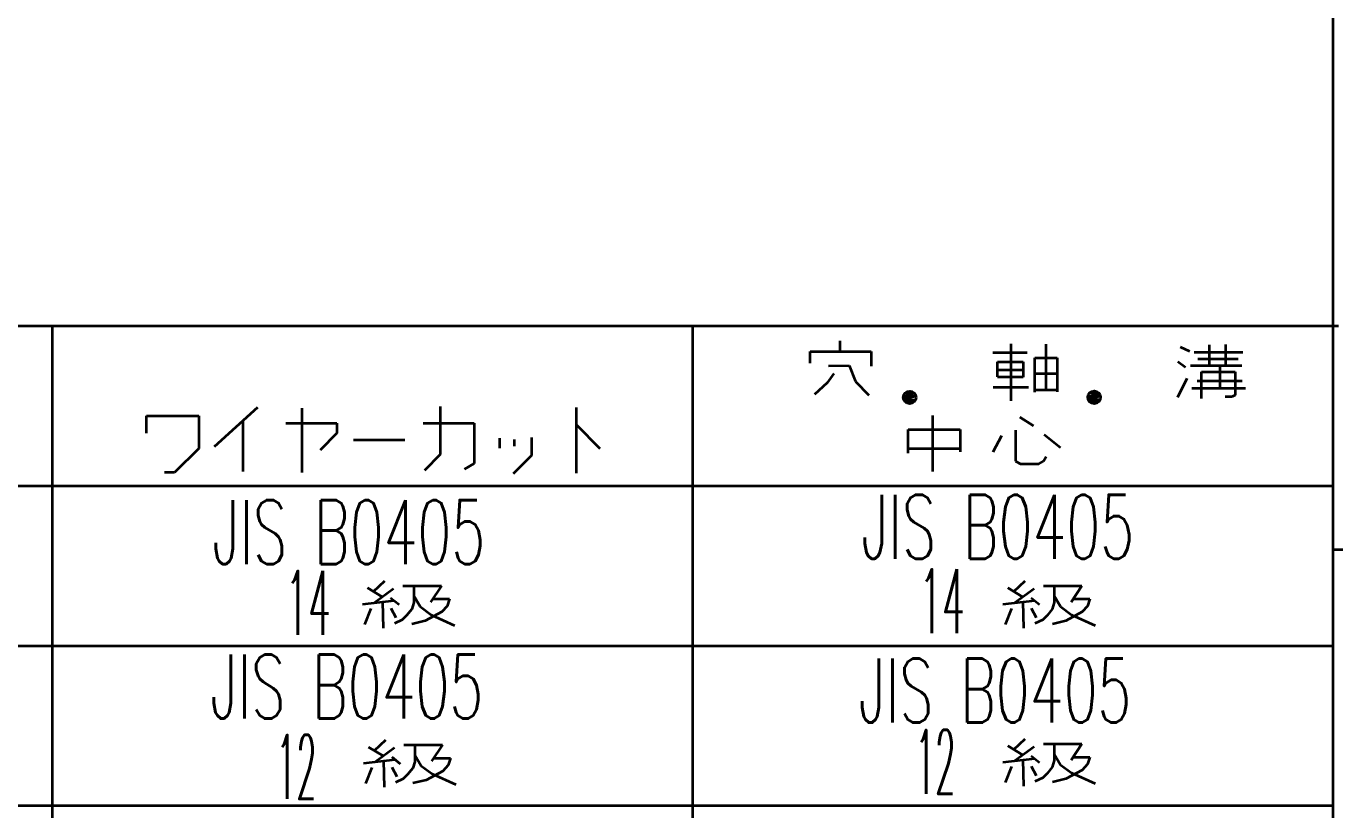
# Model space of a CAD drawing. Header units: millimetres. Extents: x 1333 to 104182, y -63725 to -5704.
# Drawn here: x 47348.4 to 47389.27, y -63700.29 to -63675.8 of the extents above; entities that cross this region are included whole.
import ezdxf
from ezdxf.enums import TextEntityAlignment as Align

# ---------------------------------------------------------------- set-up
doc = ezdxf.new("R2010")
doc.units = ezdxf.units.MM
doc.header["$LTSCALE"] = 0.5
doc.styles.get("Standard").update_dxf_attribs({"font": 'simplex.shx'})

msp = doc.modelspace()

# ---------------------------------------------------------------- linework, layer by layer
at = {"color": 7, "lineweight": 35}
for p, q in [((47389.214, -63561.16), (47389.214, -63686.304)), ((47389.214, -63561.16), (47389.214, -63686.304)), ((47269.214, -63685.16), (47389.392, -63685.16)), ((47269.214, -63685.16), (47389.392, -63685.16)), ((47349.214, -63685.16), (47349.214, -63705.16)), ((47349.214, -63685.16), (47349.214, -63705.16)), ((47369.214, -63685.16), (47369.214, -63710.16)), ((47369.214, -63685.16), (47369.214, -63710.16)), ((47389.214, -63686.304), (47389.214, -63715.16)), ((47389.214, -63686.304), (47389.214, -63715.16)), ((47269.214, -63690.16), (47389.214, -63690.16)), ((47269.214, -63690.16), (47389.214, -63690.16)), ((47416.214, -63692.16), (47389.214, -63692.16)), ((47416.214, -63692.16), (47389.214, -63692.16)), ((47309.214, -63695.16), (47389.214, -63695.16)), ((47309.214, -63695.16), (47389.214, -63695.16)), ((47389.214, -63700.16), (47329.214, -63700.16)), ((47389.214, -63700.16), (47329.214, -63700.16))]:
    msp.add_line(p, q, dxfattribs=at)
at = {"color": 7, "lineweight": 35, "ltscale": 0.008194}
msp.add_line((47373.811, -63685.636), (47373.811, -63685.963), dxfattribs=at)
msp.add_line((47373.811, -63685.636), (47373.811, -63685.963), dxfattribs=at)
at = {"color": 7, "lineweight": 35, "ltscale": 0.044495}
msp.add_line((47379.155, -63685.732), (47379.155, -63687.512), dxfattribs=at)
msp.add_line((47379.155, -63685.732), (47379.155, -63687.512), dxfattribs=at)
at = {"color": 7, "lineweight": 35, "ltscale": 0.035538}
msp.add_line((47380.246, -63685.736), (47380.246, -63687.157), dxfattribs=at)
msp.add_line((47380.246, -63685.736), (47380.246, -63687.157), dxfattribs=at)
at = {"color": 7, "lineweight": 35, "ltscale": 0.016248}
msp.add_line((47385.349, -63685.758), (47385.349, -63686.408), dxfattribs=at)
msp.add_line((47385.349, -63685.758), (47385.349, -63686.408), dxfattribs=at)
at = {"color": 7, "lineweight": 35, "ltscale": 0.016525}
msp.add_line((47385.861, -63685.747), (47385.861, -63686.408), dxfattribs=at)
msp.add_line((47385.861, -63685.747), (47385.861, -63686.408), dxfattribs=at)
at = {"color": 7, "lineweight": 35, "ltscale": 0.047644}
msp.add_line((47372.886, -63685.963), (47374.792, -63685.963), dxfattribs=at)
msp.add_line((47372.886, -63685.963), (47374.792, -63685.963), dxfattribs=at)
at = {"color": 7, "lineweight": 35, "ltscale": 0.009323}
msp.add_line((47372.886, -63686.336), (47372.886, -63685.963), dxfattribs=at)
msp.add_line((47372.886, -63686.336), (47372.886, -63685.963), dxfattribs=at)
at = {"color": 7, "lineweight": 35, "ltscale": 0.011584}
msp.add_line((47374.792, -63685.963), (47374.792, -63686.427), dxfattribs=at)
msp.add_line((47374.792, -63685.963), (47374.792, -63686.427), dxfattribs=at)
at = {"color": 7, "lineweight": 35, "ltscale": 0.026721}
msp.add_line((47378.591, -63685.998), (47379.66, -63685.998), dxfattribs=at)
msp.add_line((47378.591, -63685.998), (47379.66, -63685.998), dxfattribs=at)
at = {"color": 7, "lineweight": 35, "ltscale": 0.017505}
for p, q in [((47379.9, -63686.16), (47380.6, -63686.16)), ((47379.9, -63686.16), (47380.6, -63686.16)), ((47379.9, -63686.651), (47380.6, -63686.651)), ((47379.9, -63686.651), (47380.6, -63686.651)), ((47379.9, -63687.161), (47380.6, -63687.161)), ((47379.9, -63687.161), (47380.6, -63687.161))]:
    msp.add_line(p, q, dxfattribs=at)
at = {"color": 7, "lineweight": 35, "ltscale": 0.027048}
msp.add_line((47379.9, -63687.242), (47379.9, -63686.16), dxfattribs=at)
msp.add_line((47379.9, -63687.242), (47379.9, -63686.16), dxfattribs=at)
at = {"color": 7, "lineweight": 35, "ltscale": 0.026678}
msp.add_line((47380.6, -63686.16), (47380.6, -63687.227), dxfattribs=at)
msp.add_line((47380.6, -63686.16), (47380.6, -63687.227), dxfattribs=at)
at = {"color": 7, "lineweight": 35, "ltscale": 0.007961}
msp.add_line((47384.443, -63685.824), (47384.734, -63685.953), dxfattribs=at)
msp.add_line((47384.443, -63685.824), (47384.734, -63685.953), dxfattribs=at)
at = {"color": 7, "lineweight": 35, "ltscale": 0.038135}
msp.add_line((47384.877, -63685.987), (47386.402, -63685.987), dxfattribs=at)
msp.add_line((47384.877, -63685.987), (47386.402, -63685.987), dxfattribs=at)
at = {"color": 7, "lineweight": 35, "ltscale": 0.031494}
msp.add_line((47384.991, -63686.197), (47386.251, -63686.197), dxfattribs=at)
msp.add_line((47384.991, -63686.197), (47386.251, -63686.197), dxfattribs=at)
at = {"color": 7, "lineweight": 35, "ltscale": 0.016067}
msp.add_line((47373.462, -63686.415), (47374.104, -63686.404), dxfattribs=at)
msp.add_line((47373.462, -63686.415), (47374.104, -63686.404), dxfattribs=at)
at = {"color": 7, "lineweight": 35, "ltscale": 0.01343}
msp.add_line((47374.104, -63686.404), (47374.307, -63686.902), dxfattribs=at)
msp.add_line((47374.104, -63686.404), (47374.307, -63686.902), dxfattribs=at)
at = {"color": 7, "lineweight": 35, "ltscale": 0.020081}
for p, q in [((47378.739, -63686.286), (47379.542, -63686.286)), ((47378.739, -63686.286), (47379.542, -63686.286)), ((47378.739, -63686.544), (47379.542, -63686.544)), ((47378.739, -63686.544), (47379.542, -63686.544)), ((47379.542, -63686.773), (47378.739, -63686.773)), ((47379.542, -63686.773), (47378.739, -63686.773))]:
    msp.add_line(p, q, dxfattribs=at)
at = {"color": 7, "lineweight": 35, "ltscale": 0.011816}
msp.add_line((47378.739, -63686.758), (47378.739, -63686.286), dxfattribs=at)
msp.add_line((47378.739, -63686.758), (47378.739, -63686.286), dxfattribs=at)
at = {"color": 7, "lineweight": 35, "ltscale": 0.012186}
msp.add_line((47379.542, -63686.286), (47379.542, -63686.773), dxfattribs=at)
msp.add_line((47379.542, -63686.286), (47379.542, -63686.773), dxfattribs=at)
at = {"color": 7, "lineweight": 35, "ltscale": 0.007469}
msp.add_line((47384.365, -63686.282), (47384.608, -63686.455), dxfattribs=at)
msp.add_line((47384.365, -63686.282), (47384.608, -63686.455), dxfattribs=at)
at = {"color": 7, "lineweight": 35, "ltscale": 0.03988}
msp.add_line((47384.77, -63686.408), (47386.365, -63686.408), dxfattribs=at)
msp.add_line((47384.77, -63686.408), (47386.365, -63686.408), dxfattribs=at)
at = {"color": 7, "lineweight": 35, "ltscale": 0.02616}
msp.add_line((47385.113, -63686.607), (47386.159, -63686.607), dxfattribs=at)
msp.add_line((47385.113, -63686.607), (47386.159, -63686.607), dxfattribs=at)
at = {"color": 7, "lineweight": 35, "ltscale": 0.02077}
msp.add_line((47385.113, -63687.438), (47385.113, -63686.607), dxfattribs=at)
msp.add_line((47385.113, -63687.438), (47385.113, -63686.607), dxfattribs=at)
at = {"color": 7, "lineweight": 35, "ltscale": 0.017722}
msp.add_line((47385.68, -63686.408), (47385.68, -63687.116), dxfattribs=at)
msp.add_line((47385.68, -63686.408), (47385.68, -63687.116), dxfattribs=at)
at = {"color": 7, "lineweight": 35, "ltscale": 0.018094}
msp.add_line((47386.159, -63686.607), (47386.159, -63687.331), dxfattribs=at)
msp.add_line((47386.159, -63686.607), (47386.159, -63687.331), dxfattribs=at)
at = {"color": 7, "lineweight": 35, "ltscale": 0.01339}
msp.add_line((47373.417, -63686.947), (47373.022, -63687.308), dxfattribs=at)
msp.add_line((47373.417, -63686.947), (47373.022, -63687.308), dxfattribs=at)
at = {"color": 7, "lineweight": 35, "ltscale": 0.009085}
msp.add_line((47373.63, -63686.653), (47373.417, -63686.947), dxfattribs=at)
msp.add_line((47373.63, -63686.653), (47373.417, -63686.947), dxfattribs=at)
at = {"color": 7, "lineweight": 35, "ltscale": 0.014779}
msp.add_line((47374.307, -63686.902), (47374.714, -63687.331), dxfattribs=at)
msp.add_line((47374.307, -63686.902), (47374.714, -63687.331), dxfattribs=at)
at = {"color": 7, "lineweight": 35, "ltscale": 0.016422}
msp.add_line((47384.369, -63687.393), (47384.656, -63686.803), dxfattribs=at)
msp.add_line((47384.369, -63687.393), (47384.656, -63686.803), dxfattribs=at)
at = {"color": 7, "lineweight": 35, "ltscale": 0.034998}
msp.add_line((47384.977, -63686.88), (47386.377, -63686.88), dxfattribs=at)
msp.add_line((47384.977, -63686.88), (47386.377, -63686.88), dxfattribs=at)
at = {"color": 7, "lineweight": 35, "ltscale": 0.009827}
for p, q in [((47375.798, -63687.365), (47376.191, -63687.364)), ((47376.191, -63687.364), (47375.798, -63687.365)), ((47375.798, -63687.365), (47376.191, -63687.364)), ((47376.191, -63687.364), (47375.798, -63687.365)), ((47381.56, -63687.359), (47381.953, -63687.359)), ((47381.953, -63687.359), (47381.56, -63687.359)), ((47381.56, -63687.359), (47381.953, -63687.359)), ((47381.953, -63687.359), (47381.56, -63687.359))]:
    msp.add_line(p, q, dxfattribs=at)
at = {"color": 7, "lineweight": 35, "ltscale": 0.009973}
for p, q in [((47376.191, -63687.364), (47375.807, -63687.471)), ((47376.191, -63687.364), (47375.807, -63687.471)), ((47381.953, -63687.359), (47381.569, -63687.466)), ((47381.953, -63687.359), (47381.569, -63687.466))]:
    msp.add_line(p, q, dxfattribs=at)
at = {"color": 7, "lineweight": 35, "ltscale": 0.008787}
msp.add_line((47375.856, -63687.258), (47376.191, -63687.364), dxfattribs=at)
msp.add_line((47375.856, -63687.258), (47376.191, -63687.364), dxfattribs=at)
at = {"color": 7, "lineweight": 35, "ltscale": 0.007298}
msp.add_line((47376.148, -63687.274), (47375.856, -63687.258), dxfattribs=at)
msp.add_line((47376.148, -63687.274), (47375.856, -63687.258), dxfattribs=at)
at = {"color": 7, "lineweight": 35, "ltscale": 0.004215}
for p, q in [((47375.995, -63687.202), (47376.148, -63687.274)), ((47375.995, -63687.202), (47376.148, -63687.274)), ((47381.757, -63687.197), (47381.91, -63687.268)), ((47381.757, -63687.197), (47381.91, -63687.268))]:
    msp.add_line(p, q, dxfattribs=at)
at = {"color": 7, "lineweight": 35, "ltscale": 0.027539}
msp.add_line((47378.603, -63687.083), (47379.704, -63687.083), dxfattribs=at)
msp.add_line((47378.603, -63687.083), (47379.704, -63687.083), dxfattribs=at)
at = {"color": 7, "lineweight": 35, "ltscale": 0.008776}
msp.add_line((47381.619, -63687.252), (47381.953, -63687.359), dxfattribs=at)
msp.add_line((47381.619, -63687.252), (47381.953, -63687.359), dxfattribs=at)
at = {"color": 7, "lineweight": 35, "ltscale": 0.007286}
msp.add_line((47381.91, -63687.268), (47381.619, -63687.252), dxfattribs=at)
msp.add_line((47381.91, -63687.268), (47381.619, -63687.252), dxfattribs=at)
at = {"color": 7, "lineweight": 35, "ltscale": 0.041724}
msp.add_line((47384.811, -63687.116), (47386.48, -63687.116), dxfattribs=at)
msp.add_line((47384.811, -63687.116), (47386.48, -63687.116), dxfattribs=at)
at = {"color": 7, "lineweight": 35, "ltscale": 0.005164}
msp.add_line((47386.06, -63687.388), (47385.853, -63687.388), dxfattribs=at)
msp.add_line((47386.06, -63687.388), (47385.853, -63687.388), dxfattribs=at)
at = {"color": 7, "lineweight": 35, "ltscale": 0.002874}
msp.add_line((47386.159, -63687.331), (47386.06, -63687.388), dxfattribs=at)
msp.add_line((47386.159, -63687.331), (47386.06, -63687.388), dxfattribs=at)
at = {"color": 7, "lineweight": 35, "ltscale": 0.045755}
msp.add_line((47354.285, -63688.94), (47355.638, -63687.708), dxfattribs=at)
msp.add_line((47354.285, -63688.94), (47355.638, -63687.708), dxfattribs=at)
at = {"color": 7, "lineweight": 35, "ltscale": 0.050012}
msp.add_line((47357.014, -63687.742), (47357.014, -63689.743), dxfattribs=at)
msp.add_line((47357.014, -63687.742), (47357.014, -63689.743), dxfattribs=at)
at = {"color": 7, "lineweight": 35, "ltscale": 0.037579}
msp.add_line((47361.333, -63687.686), (47361.333, -63689.189), dxfattribs=at)
msp.add_line((47361.333, -63687.686), (47361.333, -63689.189), dxfattribs=at)
at = {"color": 7, "lineweight": 35, "ltscale": 0.051141}
msp.add_line((47365.573, -63687.72), (47365.573, -63689.765), dxfattribs=at)
msp.add_line((47365.573, -63687.72), (47365.573, -63689.765), dxfattribs=at)
at = {"color": 7, "lineweight": 35, "ltscale": 0.009339}
for p, q in [((47375.807, -63687.471), (47376.18, -63687.477)), ((47375.807, -63687.471), (47376.18, -63687.477)), ((47381.569, -63687.466), (47381.943, -63687.471)), ((47381.569, -63687.466), (47381.943, -63687.471))]:
    msp.add_line(p, q, dxfattribs=at)
at = {"color": 7, "lineweight": 35, "ltscale": 0.008292}
msp.add_line((47376.18, -63687.477), (47375.856, -63687.547), dxfattribs=at)
msp.add_line((47376.18, -63687.477), (47375.856, -63687.547), dxfattribs=at)
at = {"color": 7, "lineweight": 35, "ltscale": 0.006446}
for p, q in [((47375.856, -63687.547), (47376.113, -63687.563)), ((47375.856, -63687.547), (47376.113, -63687.563)), ((47381.618, -63687.541), (47381.876, -63687.558)), ((47381.618, -63687.541), (47381.876, -63687.558))]:
    msp.add_line(p, q, dxfattribs=at)
at = {"color": 7, "lineweight": 35, "ltscale": 0.008293}
for p, q in [((47381.943, -63687.471), (47381.618, -63687.541)), ((47381.943, -63687.471), (47381.618, -63687.541)), ((47359.821, -63698.956), (47359.977, -63699.248)), ((47359.821, -63698.956), (47359.977, -63699.248)), ((47379.793, -63698.923), (47379.949, -63699.216)), ((47379.793, -63698.923), (47379.949, -63699.216))]:
    msp.add_line(p, q, dxfattribs=at)
at = {"color": 7, "lineweight": 35, "ltscale": 0.040674}
msp.add_line((47352.162, -63687.98), (47353.789, -63687.98), dxfattribs=at)
msp.add_line((47352.162, -63687.98), (47353.789, -63687.98), dxfattribs=at)
at = {"color": 7, "lineweight": 35, "ltscale": 0.013446}
msp.add_line((47352.162, -63688.517), (47352.162, -63687.98), dxfattribs=at)
msp.add_line((47352.162, -63688.517), (47352.162, -63687.98), dxfattribs=at)
at = {"color": 7, "lineweight": 35, "ltscale": 0.02543}
msp.add_line((47353.789, -63687.98), (47353.789, -63688.997), dxfattribs=at)
msp.add_line((47353.789, -63687.98), (47353.789, -63688.997), dxfattribs=at)
at = {"color": 7, "lineweight": 35, "ltscale": 0.0397}
msp.add_line((47355.172, -63688.132), (47355.172, -63689.72), dxfattribs=at)
msp.add_line((47355.172, -63688.132), (47355.172, -63689.72), dxfattribs=at)
at = {"color": 7, "lineweight": 35, "ltscale": 0.040039}
for p, q in [((47356.506, -63688.206), (47358.108, -63688.206)), ((47356.506, -63688.206), (47358.108, -63688.206)), ((47358.627, -63688.726), (47360.228, -63688.726)), ((47358.627, -63688.726), (47360.228, -63688.726))]:
    msp.add_line(p, q, dxfattribs=at)
at = {"color": 7, "lineweight": 35, "ltscale": 0.007913}
msp.add_line((47358.108, -63688.206), (47358.108, -63688.522), dxfattribs=at)
msp.add_line((47358.108, -63688.206), (47358.108, -63688.522), dxfattribs=at)
at = {"color": 7, "lineweight": 35, "ltscale": 0.039746}
msp.add_line((47360.803, -63688.206), (47362.393, -63688.206), dxfattribs=at)
msp.add_line((47360.803, -63688.206), (47362.393, -63688.206), dxfattribs=at)
at = {"color": 7, "lineweight": 35, "ltscale": 0.031647}
msp.add_line((47362.393, -63688.206), (47362.393, -63689.471), dxfattribs=at)
msp.add_line((47362.393, -63688.206), (47362.393, -63689.471), dxfattribs=at)
at = {"color": 7, "lineweight": 35, "ltscale": 0.026344}
msp.add_line((47365.573, -63688.251), (47366.318, -63688.996), dxfattribs=at)
msp.add_line((47365.573, -63688.251), (47366.318, -63688.996), dxfattribs=at)
at = {"color": 7, "lineweight": 35, "ltscale": 0.043878}
msp.add_line((47376.712, -63687.963), (47376.712, -63689.718), dxfattribs=at)
msp.add_line((47376.712, -63687.963), (47376.712, -63689.718), dxfattribs=at)
at = {"color": 7, "lineweight": 35, "ltscale": 0.012576}
msp.add_line((47379.435, -63688.014), (47379.859, -63688.286), dxfattribs=at)
msp.add_line((47379.435, -63688.014), (47379.859, -63688.286), dxfattribs=at)
at = {"color": 7, "lineweight": 35, "ltscale": 0.018567}
msp.add_line((47358.108, -63688.522), (47357.583, -63689.047), dxfattribs=at)
msp.add_line((47358.108, -63688.522), (47357.583, -63689.047), dxfattribs=at)
at = {"color": 7, "lineweight": 35, "ltscale": 0.013846}
msp.add_line((47364.186, -63688.658), (47364.186, -63689.212), dxfattribs=at)
msp.add_line((47364.186, -63688.658), (47364.186, -63689.212), dxfattribs=at)
at = {"color": 7, "lineweight": 35, "ltscale": 0.040601}
for p, q in [((47375.943, -63688.405), (47377.567, -63688.405)), ((47375.943, -63688.405), (47377.567, -63688.405)), ((47375.943, -63688.999), (47377.567, -63688.999)), ((47375.943, -63688.999), (47377.567, -63688.999))]:
    msp.add_line(p, q, dxfattribs=at)
at = {"color": 7, "lineweight": 35, "ltscale": 0.018365}
msp.add_line((47375.943, -63689.139), (47375.943, -63688.405), dxfattribs=at)
msp.add_line((47375.943, -63689.139), (47375.943, -63688.405), dxfattribs=at)
at = {"color": 7, "lineweight": 35, "ltscale": 0.017517}
msp.add_line((47377.567, -63688.405), (47377.567, -63689.105), dxfattribs=at)
msp.add_line((47377.567, -63688.405), (47377.567, -63689.105), dxfattribs=at)
at = {"color": 7, "lineweight": 35, "ltscale": 0.014554}
msp.add_line((47378.859, -63688.597), (47378.588, -63689.112), dxfattribs=at)
msp.add_line((47378.859, -63688.597), (47378.588, -63689.112), dxfattribs=at)
at = {"color": 7, "lineweight": 35, "ltscale": 0.02406}
msp.add_line((47379.299, -63688.427), (47379.299, -63689.39), dxfattribs=at)
msp.add_line((47379.299, -63688.427), (47379.299, -63689.39), dxfattribs=at)
at = {"color": 7, "lineweight": 35, "ltscale": 0.016273}
msp.add_line((47380.197, -63688.557), (47380.7, -63688.971), dxfattribs=at)
msp.add_line((47380.197, -63688.557), (47380.7, -63688.971), dxfattribs=at)
at = {"color": 7, "lineweight": 35, "ltscale": 0.026549}
msp.add_line((47353.789, -63688.997), (47353.038, -63689.748), dxfattribs=at)
msp.add_line((47353.789, -63688.997), (47353.038, -63689.748), dxfattribs=at)
at = {"color": 7, "lineweight": 35, "ltscale": 0.007629}
msp.add_line((47363.183, -63688.68), (47363.183, -63688.986), dxfattribs=at)
msp.add_line((47363.183, -63688.68), (47363.183, -63688.986), dxfattribs=at)
at = {"color": 7, "lineweight": 35, "ltscale": 0.005237}
msp.add_line((47363.643, -63688.72), (47363.643, -63688.929), dxfattribs=at)
msp.add_line((47363.643, -63688.72), (47363.643, -63688.929), dxfattribs=at)
at = {"color": 7, "lineweight": 35, "ltscale": 0.017365}
msp.add_line((47361.333, -63689.189), (47360.842, -63689.68), dxfattribs=at)
msp.add_line((47361.333, -63689.189), (47360.842, -63689.68), dxfattribs=at)
at = {"color": 7, "lineweight": 35, "ltscale": 0.008783}
msp.add_line((47362.393, -63689.471), (47362.089, -63689.647), dxfattribs=at)
msp.add_line((47362.393, -63689.471), (47362.089, -63689.647), dxfattribs=at)
at = {"color": 7, "lineweight": 35, "ltscale": 0.020353}
msp.add_line((47364.186, -63689.212), (47363.61, -63689.787), dxfattribs=at)
msp.add_line((47364.186, -63689.212), (47363.61, -63689.787), dxfattribs=at)
at = {"color": 7, "lineweight": 35, "ltscale": 0.004455}
msp.add_line((47379.299, -63689.39), (47379.454, -63689.479), dxfattribs=at)
msp.add_line((47379.299, -63689.39), (47379.454, -63689.479), dxfattribs=at)
at = {"color": 7, "lineweight": 35, "ltscale": 0.014355}
msp.add_line((47379.454, -63689.479), (47380.028, -63689.479), dxfattribs=at)
msp.add_line((47379.454, -63689.479), (47380.028, -63689.479), dxfattribs=at)
at = {"color": 7, "lineweight": 35, "ltscale": 0.004297}
msp.add_line((47380.028, -63689.479), (47380.177, -63689.393), dxfattribs=at)
msp.add_line((47380.028, -63689.479), (47380.177, -63689.393), dxfattribs=at)
at = {"color": 7, "lineweight": 35, "ltscale": 0.004257}
msp.add_line((47380.177, -63689.393), (47380.262, -63689.245), dxfattribs=at)
msp.add_line((47380.177, -63689.393), (47380.262, -63689.245), dxfattribs=at)
at = {"color": 7, "lineweight": 35, "ltscale": 0.008008}
msp.add_line((47353.038, -63689.748), (47352.717, -63689.748), dxfattribs=at)
msp.add_line((47353.038, -63689.748), (47352.717, -63689.748), dxfattribs=at)
at = {"color": 7, "lineweight": 35, "ltscale": 0.012234}
for p, q in [((47359.591, -63693.14), (47359.234, -63693.474)), ((47359.591, -63693.14), (47359.234, -63693.474)), ((47379.595, -63693.14), (47379.237, -63693.474)), ((47379.595, -63693.14), (47379.237, -63693.474)), ((47379.595, -63698.079), (47379.237, -63698.412)), ((47379.595, -63698.079), (47379.237, -63698.412))]:
    msp.add_line(p, q, dxfattribs=at)
at = {"color": 7, "lineweight": 35, "ltscale": 0.013339}
msp.add_line((47359.061, -63693.354), (47359.517, -63693.63), dxfattribs=at)
msp.add_line((47359.061, -63693.354), (47359.517, -63693.63), dxfattribs=at)
at = {"color": 7, "lineweight": 35, "ltscale": 0.018495}
for p, q in [((47359.875, -63693.383), (47359.275, -63693.816)), ((47359.875, -63693.383), (47359.275, -63693.816)), ((47379.879, -63693.383), (47379.279, -63693.816)), ((47379.879, -63693.383), (47379.279, -63693.816)), ((47359.907, -63698.354), (47359.307, -63698.787)), ((47359.907, -63698.354), (47359.307, -63698.787)), ((47379.879, -63698.322), (47379.279, -63698.754)), ((47379.879, -63698.322), (47379.279, -63698.754))]:
    msp.add_line(p, q, dxfattribs=at)
at = {"color": 7, "lineweight": 35, "ltscale": 0.030115}
for p, q in [((47360.167, -63693.288), (47361.371, -63693.288)), ((47360.167, -63693.288), (47361.371, -63693.288)), ((47380.171, -63693.288), (47381.376, -63693.288)), ((47380.171, -63693.288), (47381.376, -63693.288)), ((47360.199, -63698.259), (47361.404, -63698.259)), ((47360.199, -63698.259), (47361.404, -63698.259)), ((47380.171, -63698.227), (47381.376, -63698.227)), ((47380.171, -63698.227), (47381.376, -63698.227))]:
    msp.add_line(p, q, dxfattribs=at)
at = {"color": 7, "lineweight": 35, "ltscale": 0.013083}
for p, q in [((47360.504, -63693.288), (47360.504, -63693.811)), ((47360.504, -63693.288), (47360.504, -63693.811)), ((47380.508, -63693.288), (47380.508, -63693.811)), ((47380.508, -63693.288), (47380.508, -63693.811)), ((47360.536, -63698.259), (47360.536, -63698.783)), ((47360.536, -63698.259), (47360.536, -63698.783)), ((47380.508, -63698.227), (47380.508, -63698.75)), ((47380.508, -63698.227), (47380.508, -63698.75))]:
    msp.add_line(p, q, dxfattribs=at)
at = {"color": 7, "lineweight": 35, "ltscale": 0.015362}
for p, q in [((47361.371, -63693.288), (47361.03, -63693.799)), ((47361.371, -63693.288), (47361.03, -63693.799)), ((47381.376, -63693.288), (47381.034, -63693.799)), ((47381.376, -63693.288), (47381.034, -63693.799))]:
    msp.add_line(p, q, dxfattribs=at)
at = {"color": 7, "lineweight": 35, "ltscale": 0.013328}
msp.add_line((47379.065, -63693.354), (47379.521, -63693.63), dxfattribs=at)
msp.add_line((47379.065, -63693.354), (47379.521, -63693.63), dxfattribs=at)
at = {"color": 7, "lineweight": 35, "ltscale": 0.024936}
msp.add_line((47358.904, -63693.857), (47359.896, -63693.746), dxfattribs=at)
msp.add_line((47358.904, -63693.857), (47359.896, -63693.746), dxfattribs=at)
at = {"color": 7, "lineweight": 35, "ltscale": 0.020496}
for p, q in [((47359.525, -63693.787), (47359.546, -63694.607)), ((47359.525, -63693.787), (47359.546, -63694.607)), ((47379.529, -63693.787), (47379.55, -63694.607)), ((47379.529, -63693.787), (47379.55, -63694.607)), ((47379.529, -63698.726), (47379.55, -63699.545)), ((47379.529, -63698.726), (47379.55, -63699.545))]:
    msp.add_line(p, q, dxfattribs=at)
at = {"color": 7, "lineweight": 35, "ltscale": 0.008484}
for p, q in [((47359.784, -63693.659), (47360.047, -63693.873)), ((47359.784, -63693.659), (47360.047, -63693.873)), ((47359.817, -63698.63), (47360.08, -63698.845)), ((47359.817, -63698.63), (47360.08, -63698.845))]:
    msp.add_line(p, q, dxfattribs=at)
at = {"color": 7, "lineweight": 35, "ltscale": 0.00829}
for p, q in [((47359.789, -63693.985), (47359.945, -63694.277)), ((47359.789, -63693.985), (47359.945, -63694.277)), ((47379.793, -63693.985), (47379.949, -63694.277)), ((47379.793, -63693.985), (47379.949, -63694.277))]:
    msp.add_line(p, q, dxfattribs=at)
at = {"color": 7, "lineweight": 35, "ltscale": 0.00538}
msp.add_line((47360.504, -63693.811), (47360.442, -63694.018), dxfattribs=at)
msp.add_line((47360.504, -63693.811), (47360.442, -63694.018), dxfattribs=at)
at = {"color": 7, "lineweight": 35, "ltscale": 0.009831}
msp.add_line((47360.504, -63693.601), (47360.705, -63693.939), dxfattribs=at)
msp.add_line((47360.504, -63693.601), (47360.705, -63693.939), dxfattribs=at)
at = {"color": 7, "lineweight": 35, "ltscale": 0.010657}
msp.add_line((47360.705, -63693.939), (47361.047, -63694.195), dxfattribs=at)
msp.add_line((47360.705, -63693.939), (47361.047, -63694.195), dxfattribs=at)
at = {"color": 7, "lineweight": 35, "ltscale": 0.013049}
for p, q in [((47361.096, -63693.7), (47361.618, -63693.7)), ((47361.096, -63693.7), (47361.618, -63693.7)), ((47381.1, -63693.7), (47381.622, -63693.7)), ((47381.1, -63693.7), (47381.622, -63693.7)), ((47361.129, -63698.672), (47361.651, -63698.672)), ((47361.129, -63698.672), (47361.651, -63698.672)), ((47381.1, -63698.639), (47381.622, -63698.639)), ((47381.1, -63698.639), (47381.622, -63698.639))]:
    msp.add_line(p, q, dxfattribs=at)
at = {"color": 7, "lineweight": 35, "ltscale": 0.006121}
for p, q in [((47361.544, -63693.923), (47361.38, -63694.104)), ((47361.544, -63693.923), (47361.38, -63694.104)), ((47381.548, -63693.923), (47381.383, -63694.104)), ((47381.548, -63693.923), (47381.383, -63694.104)), ((47381.548, -63698.861), (47381.383, -63699.043)), ((47381.548, -63698.861), (47381.383, -63699.043)), ((47361.577, -63698.894), (47361.412, -63699.075)), ((47361.577, -63698.894), (47361.412, -63699.075))]:
    msp.add_line(p, q, dxfattribs=at)
at = {"color": 7, "lineweight": 35, "ltscale": 0.005862}
for p, q in [((47361.618, -63693.7), (47361.544, -63693.923)), ((47361.618, -63693.7), (47361.544, -63693.923)), ((47381.622, -63693.7), (47381.548, -63693.923)), ((47381.622, -63693.7), (47381.548, -63693.923)), ((47381.622, -63698.639), (47381.548, -63698.861)), ((47381.622, -63698.639), (47381.548, -63698.861))]:
    msp.add_line(p, q, dxfattribs=at)
at = {"color": 7, "lineweight": 35, "ltscale": 0.024924}
for p, q in [((47378.909, -63693.857), (47379.9, -63693.746)), ((47378.909, -63693.857), (47379.9, -63693.746)), ((47358.937, -63698.828), (47359.928, -63698.717)), ((47358.937, -63698.828), (47359.928, -63698.717)), ((47378.909, -63698.795), (47379.9, -63698.684)), ((47378.909, -63698.795), (47379.9, -63698.684))]:
    msp.add_line(p, q, dxfattribs=at)
at = {"color": 7, "lineweight": 35, "ltscale": 0.008474}
for p, q in [((47379.789, -63693.659), (47380.051, -63693.873)), ((47379.789, -63693.659), (47380.051, -63693.873)), ((47379.789, -63698.598), (47380.051, -63698.812)), ((47379.789, -63698.598), (47380.051, -63698.812))]:
    msp.add_line(p, q, dxfattribs=at)
at = {"color": 7, "lineweight": 35, "ltscale": 0.005376}
msp.add_line((47380.508, -63693.811), (47380.446, -63694.018), dxfattribs=at)
msp.add_line((47380.508, -63693.811), (47380.446, -63694.018), dxfattribs=at)
at = {"color": 7, "lineweight": 35, "ltscale": 0.009837}
for p, q in [((47380.508, -63693.601), (47380.71, -63693.939)), ((47380.508, -63693.601), (47380.71, -63693.939)), ((47360.536, -63698.573), (47360.738, -63698.91)), ((47360.536, -63698.573), (47360.738, -63698.91)), ((47380.508, -63698.54), (47380.71, -63698.878)), ((47380.508, -63698.54), (47380.71, -63698.878))]:
    msp.add_line(p, q, dxfattribs=at)
at = {"color": 7, "lineweight": 35, "ltscale": 0.010647}
msp.add_line((47380.71, -63693.939), (47381.05, -63694.195), dxfattribs=at)
msp.add_line((47380.71, -63693.939), (47381.05, -63694.195), dxfattribs=at)
at = {"color": 7, "lineweight": 35, "ltscale": 0.013404}
for p, q in [((47359.168, -63693.997), (47358.97, -63694.495)), ((47359.168, -63693.997), (47358.97, -63694.495)), ((47379.172, -63693.997), (47378.974, -63694.495)), ((47379.172, -63693.997), (47378.974, -63694.495)), ((47359.2, -63698.968), (47359.003, -63699.467)), ((47359.2, -63698.968), (47359.003, -63699.467)), ((47379.172, -63698.936), (47378.974, -63699.434)), ((47379.172, -63698.936), (47378.974, -63699.434))]:
    msp.add_line(p, q, dxfattribs=at)
at = {"color": 7, "lineweight": 35, "ltscale": 0.00685}
for p, q in [((47360.146, -63694.347), (47359.9, -63694.467)), ((47360.146, -63694.347), (47359.9, -63694.467)), ((47380.15, -63694.347), (47379.903, -63694.467)), ((47380.15, -63694.347), (47379.903, -63694.467)), ((47380.15, -63699.286), (47379.903, -63699.405)), ((47380.15, -63699.286), (47379.903, -63699.405)), ((47360.179, -63699.318), (47359.932, -63699.438)), ((47360.179, -63699.318), (47359.932, -63699.438))]:
    msp.add_line(p, q, dxfattribs=at)
at = {"color": 7, "lineweight": 35, "ltscale": 0.004731}
for p, q in [((47360.282, -63694.215), (47360.146, -63694.347)), ((47360.282, -63694.215), (47360.146, -63694.347)), ((47380.286, -63694.215), (47380.15, -63694.347)), ((47380.286, -63694.215), (47380.15, -63694.347)), ((47360.315, -63699.187), (47360.179, -63699.318)), ((47360.315, -63699.187), (47360.179, -63699.318)), ((47380.286, -63699.154), (47380.15, -63699.286)), ((47380.286, -63699.154), (47380.15, -63699.286))]:
    msp.add_line(p, q, dxfattribs=at)
at = {"color": 7, "lineweight": 35, "ltscale": 0.006362}
msp.add_line((47360.442, -63694.018), (47360.282, -63694.215), dxfattribs=at)
msp.add_line((47360.442, -63694.018), (47360.282, -63694.215), dxfattribs=at)
at = {"color": 7, "lineweight": 35, "ltscale": 0.010798}
for p, q in [((47360.866, -63694.384), (47360.446, -63694.487)), ((47360.866, -63694.384), (47360.446, -63694.487)), ((47380.87, -63694.384), (47380.45, -63694.487)), ((47380.87, -63694.384), (47380.45, -63694.487))]:
    msp.add_line(p, q, dxfattribs=at)
at = {"color": 7, "lineweight": 35, "ltscale": 0.014628}
for p, q in [((47361.38, -63694.104), (47360.866, -63694.384)), ((47361.38, -63694.104), (47360.866, -63694.384)), ((47381.383, -63694.104), (47380.87, -63694.384)), ((47381.383, -63694.104), (47380.87, -63694.384))]:
    msp.add_line(p, q, dxfattribs=at)
at = {"color": 7, "lineweight": 35, "ltscale": 0.020158}
msp.add_line((47361.047, -63694.195), (47361.782, -63694.524), dxfattribs=at)
msp.add_line((47361.047, -63694.195), (47361.782, -63694.524), dxfattribs=at)
at = {"color": 7, "lineweight": 35, "ltscale": 0.00637}
msp.add_line((47380.446, -63694.018), (47380.286, -63694.215), dxfattribs=at)
msp.add_line((47380.446, -63694.018), (47380.286, -63694.215), dxfattribs=at)
at = {"color": 7, "lineweight": 35, "ltscale": 0.020169}
msp.add_line((47381.05, -63694.195), (47381.787, -63694.524), dxfattribs=at)
msp.add_line((47381.05, -63694.195), (47381.787, -63694.524), dxfattribs=at)
at = {"color": 7, "lineweight": 35, "ltscale": 0.013337}
msp.add_line((47359.093, -63698.325), (47359.55, -63698.601), dxfattribs=at)
msp.add_line((47359.093, -63698.325), (47359.55, -63698.601), dxfattribs=at)
at = {"color": 7, "lineweight": 35, "ltscale": 0.012225}
msp.add_line((47359.624, -63698.111), (47359.266, -63698.445), dxfattribs=at)
msp.add_line((47359.624, -63698.111), (47359.266, -63698.445), dxfattribs=at)
at = {"color": 7, "lineweight": 35, "ltscale": 0.01536}
for p, q in [((47361.404, -63698.259), (47361.063, -63698.77)), ((47361.404, -63698.259), (47361.063, -63698.77)), ((47381.376, -63698.227), (47381.034, -63698.738)), ((47381.376, -63698.227), (47381.034, -63698.738))]:
    msp.add_line(p, q, dxfattribs=at)
at = {"color": 7, "lineweight": 35, "ltscale": 0.013327}
msp.add_line((47379.065, -63698.293), (47379.521, -63698.569), dxfattribs=at)
msp.add_line((47379.065, -63698.293), (47379.521, -63698.569), dxfattribs=at)
at = {"color": 7, "lineweight": 35, "ltscale": 0.020497}
msp.add_line((47359.557, -63698.758), (47359.579, -63699.578), dxfattribs=at)
msp.add_line((47359.557, -63698.758), (47359.579, -63699.578), dxfattribs=at)
at = {"color": 7, "lineweight": 35, "ltscale": 0.005373}
for p, q in [((47360.536, -63698.783), (47360.475, -63698.989)), ((47360.536, -63698.783), (47360.475, -63698.989)), ((47380.508, -63698.75), (47380.446, -63698.956)), ((47380.508, -63698.75), (47380.446, -63698.956))]:
    msp.add_line(p, q, dxfattribs=at)
at = {"color": 7, "lineweight": 35, "ltscale": 0.005858}
msp.add_line((47361.651, -63698.672), (47361.577, -63698.894), dxfattribs=at)
msp.add_line((47361.651, -63698.672), (47361.577, -63698.894), dxfattribs=at)
at = {"color": 7, "lineweight": 35, "ltscale": 0.010649}
msp.add_line((47380.71, -63698.878), (47381.05, -63699.133), dxfattribs=at)
msp.add_line((47380.71, -63698.878), (47381.05, -63699.133), dxfattribs=at)
at = {"color": 7, "lineweight": 35, "ltscale": 0.006364}
msp.add_line((47360.475, -63698.989), (47360.315, -63699.187), dxfattribs=at)
msp.add_line((47360.475, -63698.989), (47360.315, -63699.187), dxfattribs=at)
at = {"color": 7, "lineweight": 35, "ltscale": 0.010659}
msp.add_line((47360.738, -63698.91), (47361.079, -63699.166), dxfattribs=at)
msp.add_line((47360.738, -63698.91), (47361.079, -63699.166), dxfattribs=at)
at = {"color": 7, "lineweight": 35, "ltscale": 0.01464}
msp.add_line((47361.412, -63699.075), (47360.898, -63699.356), dxfattribs=at)
msp.add_line((47361.412, -63699.075), (47360.898, -63699.356), dxfattribs=at)
at = {"color": 7, "lineweight": 35, "ltscale": 0.020157}
msp.add_line((47361.079, -63699.166), (47361.815, -63699.496), dxfattribs=at)
msp.add_line((47361.079, -63699.166), (47361.815, -63699.496), dxfattribs=at)
at = {"color": 7, "lineweight": 35, "ltscale": 0.006372}
msp.add_line((47380.446, -63698.956), (47380.286, -63699.154), dxfattribs=at)
msp.add_line((47380.446, -63698.956), (47380.286, -63699.154), dxfattribs=at)
at = {"color": 7, "lineweight": 35, "ltscale": 0.014629}
msp.add_line((47381.383, -63699.043), (47380.87, -63699.323), dxfattribs=at)
msp.add_line((47381.383, -63699.043), (47380.87, -63699.323), dxfattribs=at)
at = {"color": 7, "lineweight": 35, "ltscale": 0.020168}
msp.add_line((47381.05, -63699.133), (47381.787, -63699.463), dxfattribs=at)
msp.add_line((47381.05, -63699.133), (47381.787, -63699.463), dxfattribs=at)
at = {"color": 7, "lineweight": 35, "ltscale": 0.010785}
msp.add_line((47360.898, -63699.356), (47360.479, -63699.458), dxfattribs=at)
msp.add_line((47360.898, -63699.356), (47360.479, -63699.458), dxfattribs=at)
at = {"color": 7, "lineweight": 35, "ltscale": 0.010797}
msp.add_line((47380.87, -63699.323), (47380.45, -63699.426), dxfattribs=at)
msp.add_line((47380.87, -63699.323), (47380.45, -63699.426), dxfattribs=at)
at = {"color": 7, "lineweight": 35}
for centre in [(47375.995, -63687.402), (47375.995, -63687.402), (47381.757, -63687.397), (47381.757, -63687.397)]:
    msp.add_circle(centre, 0.2, dxfattribs=at)

# ---------------------------------------------------------------- texts
at = {"color": 7, "lineweight": 13}
for s, width, p, p2 in [('JIS B0405', 0.566102, (47354.219, -63692.61), (47362.738, -63692.61)), ('JIS B0405', 0.566102, (47354.219, -63692.61), (47362.738, -63692.61)), ('JIS B0405', 0.566102, (47374.485, -63692.442), (47383.004, -63692.442)), ('JIS B0405', 0.566102, (47374.485, -63692.442), (47383.004, -63692.442)), ('14', 0.481024, (47356.496, -63694.821), (47357.917, -63694.821)), ('14', 0.481024, (47356.496, -63694.821), (47357.917, -63694.821)), ('14', 0.481024, (47376.296, -63694.768), (47377.716, -63694.768)), ('14', 0.481024, (47376.296, -63694.768), (47377.716, -63694.768)), ('JIS B0405', 0.566102, (47354.16, -63697.435), (47362.678, -63697.435)), ('JIS B0405', 0.566102, (47354.16, -63697.435), (47362.678, -63697.435)), ('JIS B0405', 0.566102, (47374.401, -63697.563), (47382.919, -63697.563)), ('JIS B0405', 0.566102, (47374.401, -63697.563), (47382.919, -63697.563)), ('12', 0.442755, (47356.205, -63699.947), (47357.47, -63699.947)), ('12', 0.442755, (47356.205, -63699.947), (47357.47, -63699.947)), ('12', 0.442755, (47376.159, -63699.791), (47377.424, -63699.791)), ('12', 0.442755, (47376.159, -63699.791), (47377.424, -63699.791))]:
    msp.add_text(s, height=2, dxfattribs=dict(at, width=width)).set_placement(p, p2, align=Align.FIT)

doc.saveas('drawing.dxf')
